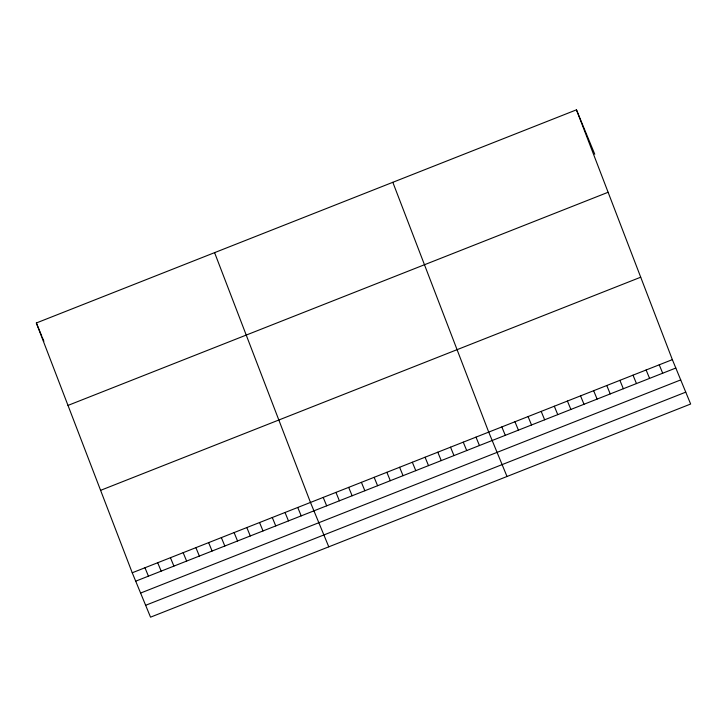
<?xml version="1.0" encoding="UTF-8"?>
<svg xmlns="http://www.w3.org/2000/svg" width="727" height="727" viewBox="0 0 727 727"><rect width="100%" height="100%" fill="white"/><g stroke="black" fill="none" stroke-linecap="round" stroke-linejoin="round"><path stroke-width="1.09" d="M576.466 109.832L672.357 359.638L690.65 404.021L150.534 617.168L132.241 572.776L36.35 322.979L576.466 109.832L594.759 154.224M67.993 405.412L608.108 192.273M100.599 490.343L640.714 277.205M132.241 572.776L672.357 359.638M135.704 581.182L675.819 368.035M140.602 593.059L680.708 379.912M145.645 605.291L685.752 392.144M659.235 364.809L662.697 373.215M646.121 369.988L649.584 378.385M633.008 375.168L636.47 383.565M619.886 380.339L623.348 388.745M606.772 385.519L610.235 393.916M593.65 390.69L597.112 399.096M580.537 395.87L583.999 404.267M567.414 401.05L570.886 409.446M554.301 406.22L557.763 414.626M541.188 411.4L544.65 419.797M528.066 416.571L531.528 424.977M514.952 421.751L518.415 430.157M501.83 426.931L505.292 435.328M507.01 476.494L488.717 432.102L392.825 182.304M475.985 437.127L479.447 445.533M463.253 442.152L466.716 450.549M450.522 447.178L453.984 455.575M437.79 452.203L441.253 460.6M425.059 457.228L428.521 465.625M412.327 462.245L415.789 470.651M399.596 467.27L403.058 475.676M386.864 472.296L390.326 480.701M374.132 477.321L377.595 485.718M361.401 482.346L364.863 490.743M348.669 487.372L352.132 495.769M335.938 492.397L339.4 500.794M323.206 497.413L326.668 505.819M328.777 546.831L310.474 502.439L214.583 252.642M297.752 507.464L301.214 515.87M285.02 512.49L288.483 520.886M272.289 517.515L275.751 525.912M259.557 522.54L263.02 530.937M246.826 527.566L250.288 535.963M234.094 532.582L237.556 540.988M221.362 537.607L224.825 546.013M208.631 542.633L212.093 551.039M195.899 547.658L199.362 556.055M183.168 552.684L186.63 561.08M170.436 557.709L173.898 566.106M157.704 562.734L161.167 571.131M144.973 567.751L148.435 576.157M36.35 322.979L41.848 336.328M42.257 337.319L43.893 341.272"/></g></svg>
